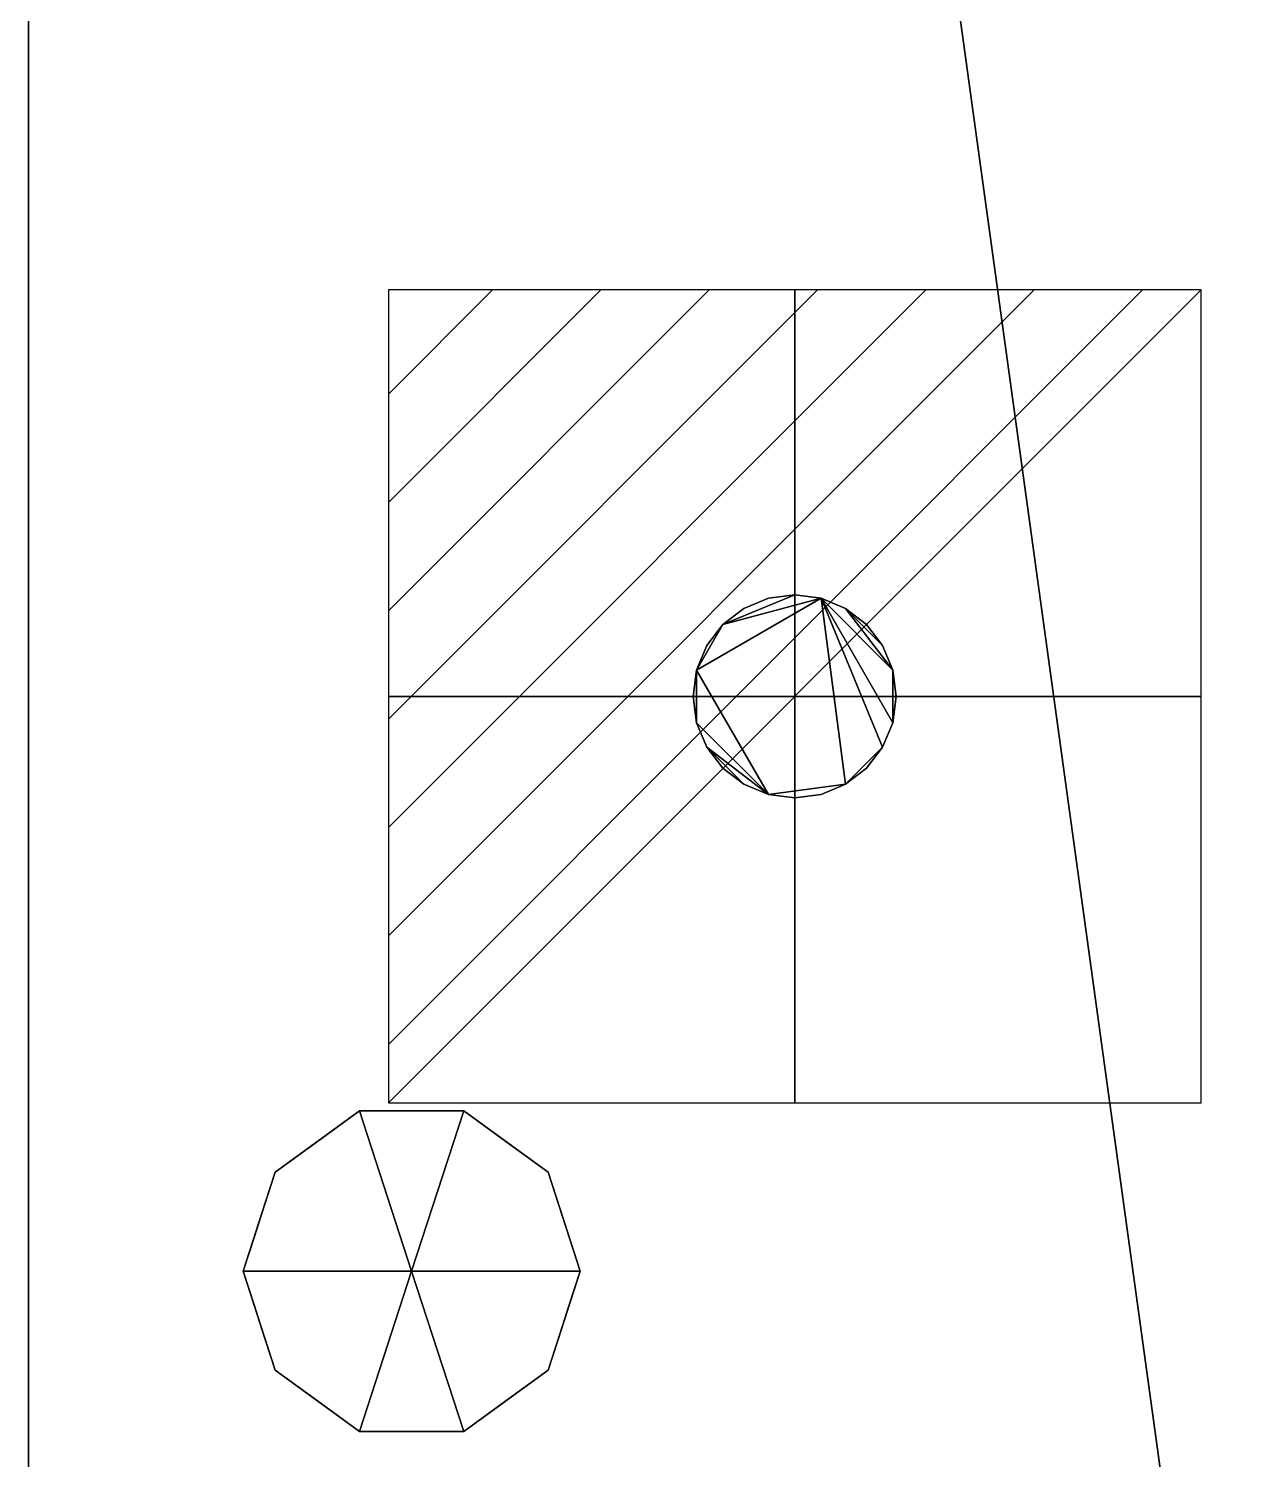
# Model space of a CAD drawing. Extents: x -1 to 891, y -1906 to 1.
# Drawn here: x 0 to 160, y -1069.6 to -882.9 of the extents above; entities that cross this region are included whole.
import ezdxf

# ---------------------------------------------------------------- set-up
doc = ezdxf.new("R2010")
doc.units = 0
for name, color, linetype in [('IQ_200_2D', 1, 'Continuous'), ('IQ_200_3D', 1, 'Continuous'), ('IQ_CON_ELECTRICITY_INT', 7, 'Continuous')]:
    doc.layers.add(name, color=color, linetype=linetype)

# ---------------------------------------------------------------- blocks, each defined once
blk = doc.blocks.new('*X5')
at = {"color": 0}
for p, q in [((286.774344, 2204.447934), (296.618251, 2214.291842)), ((286.774344, 2205.862148), (295.204037, 2214.291842)), ((286.774344, 2207.276361), (293.789824, 2214.291842)), ((286.774344, 2208.690575), (292.37561, 2214.291842)), ((286.774344, 2210.104788), (290.961397, 2214.291842)), ((286.774344, 2211.519002), (289.547183, 2214.291842)), ((286.774344, 2212.933216), (288.13297, 2214.291842))]:
    blk.add_line(p, q, dxfattribs=at)
blk = doc.blocks.new('ELECTRICITY')
for p, q in [((2.1213, 2.1213), (-2.1213, 2.1213)), ((-2.1213, 2.1213), (-2.1213, -2.1213)), ((-2.1213, -2.1213), (2.1213, 2.1213)), ((2.1213, -2.1213), (2.1213, 2.1213)), ((-2.1213, -2.1213), (2.1213, -2.1213))]:
    blk.add_line(p, q)
at = {"extrusion": (-1, 0, 0)}
for p, q in [((0, -2.1213, 2.1213), (0, 2.1213, 2.1213)), ((0, 2.1213, -2.1213), (0, -2.1213, -2.1213)), ((0, 2.1213, 2.1213), (0, 2.1213, -2.1213)), ((0, 2.1213, -2.1213), (0, -2.1213, 2.1213)), ((0, -2.1213, -2.1213), (0, -2.1213, 2.1213))]:
    blk.add_line(p, q, dxfattribs=at)
at = {"extrusion": (0, -1, 0)}
for p, q in [((2.1213, 0, 2.1213), (-2.1213, 0, 2.1213)), ((-2.1213, 0, -2.1213), (2.1213, 0, -2.1213)), ((-2.1213, 0, 2.1213), (-2.1213, 0, -2.1213)), ((-2.1213, 0, -2.1213), (2.1213, 0, 2.1213)), ((2.1213, 0, -2.1213), (2.1213, 0, 2.1213))]:
    blk.add_line(p, q, dxfattribs=at)
at = {"xscale": 0.4000000000000909, "yscale": 0.4000000000000909, "zscale": 0.4000000000000909}
blk.add_blockref('*X5', (-116.8311, -883.5954), dxfattribs=at)
at = {"extrusion": (-1, 0, 0), "xscale": 0.3999999999999773, "yscale": 0.3999999999999773, "zscale": 0.3999999999999773}
blk.add_blockref('*X5', (-116.8311, -883.5954), dxfattribs=at)
at = {"extrusion": (0, -1, 0), "xscale": 0.4000000000000909, "yscale": 0.4000000000000909, "zscale": 0.4000000000000909}
blk.add_blockref('*X5', (-116.8311, -883.5954), dxfattribs=at)

msp = doc.modelspace()

# ---------------------------------------------------------------- linework, layer by layer
at = {"layer": 'IQ_200_2D', "transparency": 33554687}
msp.add_line((0, -1225), (0, 0), dxfattribs=at)

# ---------------------------------------------------------------- block references
at = {"layer": 'IQ_CON_ELECTRICITY_INT', "transparency": 33554687, "xscale": 25, "yscale": 25, "zscale": 25}
msp.add_blockref('ELECTRICITY', (100, -970), dxfattribs=at)

# ---------------------------------------------------------------- meshes
at = {"layer": 'IQ_200_3D', "transparency": 33554687}
mesh = msp.add_polyface(dxfattribs=at)
corners = [(890, 0, 130), (890, -1160, 130), (160, -1160, 130), (160, -1225, 130), (0, -1225, 130), (0, 0, 130)]
mesh.append_faces([[corners[k] for k in face] for face in [(0, 1, 2, 5)]], dxfattribs={"vtx2": -1})
mesh.append_faces([[corners[k] for k in face] for face in [(2, 3, 4, 5)]], dxfattribs={"vtx3": -1})
mesh = msp.add_polyface(dxfattribs=at)
corners = [(890, 0, 950), (0, 0, 950), (0, -1225, 950), (160, -1225, 950), (160, -1160, 950), (890, -1160, 950)]
mesh.append_faces([[corners[k] for k in face] for face in [(2, 3, 4, 1)]], dxfattribs={"vtx2": -1})
mesh.append_faces([[corners[k] for k in face] for face in [(4, 5, 0, 1)]], dxfattribs={"vtx3": -1})
mesh = msp.add_polyface(dxfattribs=at)
corners = [(0, -1225, 130), (0, -1225, 950), (0, 0, 950), (0, 0, 130)]
mesh.append_faces([[corners[k] for k in face] for face in [(0, 1, 2, 3)]])
mesh = msp.add_polyface(dxfattribs=at)
corners = [(100, -956.75, 950), (103.43, -957.2, 950), (106.62, -958.53, 950), (109.37, -960.63, 950), (111.47, -963.38, 950), (112.8, -966.57, 950), (113.25, -970, 950), (112.8, -973.43, 950), (111.47, -976.62, 950), (109.37, -979.37, 950), (106.62, -981.47, 950), (103.43, -982.8, 950), (100, -983.25, 950), (96.57, -982.8, 950), (93.37, -981.47, 950), (90.63, -979.37, 950), (88.53, -976.62, 950), (87.2, -973.43, 950), (86.75, -970, 950), (87.2, -966.57, 950), (88.53, -963.38, 950), (90.63, -960.63, 950), (93.37, -958.53, 950), (96.57, -957.2, 950)]
mesh.append_faces([[corners[k] for k in face] for face in [(10, 8, 9), (16, 13, 14, 15), (19, 17, 18)]], dxfattribs={"vtx0": -1})
mesh.append_faces([[corners[k] for k in face] for face in [(2, 5, 1)]], dxfattribs={"vtx0": -1, "vtx1": -1})
mesh.append_faces([[corners[k] for k in face] for face in [(17, 19, 13, 16)]], dxfattribs={"vtx0": -1, "vtx1": -1, "vtx2": -1})
mesh.append_faces([[corners[k] for k in face] for face in [(19, 1, 10, 13)]], dxfattribs={"vtx0": -1, "vtx1": -1, "vtx2": -1, "vtx3": -1})
mesh.append_faces([[corners[k] for k in face] for face in [(21, 0, 1)]], dxfattribs={"vtx0": -1, "vtx2": -1})
mesh.append_faces([[corners[k] for k in face] for face in [(1, 7, 8, 10)]], dxfattribs={"vtx0": -1, "vtx2": -1, "vtx3": -1})
mesh.append_faces([[corners[k] for k in face] for face in [(4, 5, 2, 3)]], dxfattribs={"vtx1": -1})
mesh.append_faces([[corners[k] for k in face] for face in [(22, 23, 0, 21)]], dxfattribs={"vtx2": -1})
mesh.append_faces([[corners[k] for k in face] for face in [(5, 6, 7, 1), (19, 20, 21, 1)]], dxfattribs={"vtx2": -1, "vtx3": -1})
mesh.append_faces([[corners[k] for k in face] for face in [(10, 11, 12, 13)]], dxfattribs={"vtx3": -1})
mesh = msp.add_polyface(dxfattribs=at)
corners = [(100, -956.75, 955), (96.57, -957.2, 955), (93.37, -958.53, 955), (90.63, -960.63, 955), (88.53, -963.38, 955), (87.2, -966.57, 955), (86.75, -970, 955), (87.2, -973.43, 955), (88.53, -976.62, 955), (90.63, -979.37, 955), (93.37, -981.47, 955), (96.57, -982.8, 955), (100, -983.25, 955), (103.43, -982.8, 955), (106.62, -981.47, 955), (109.37, -979.37, 955), (111.47, -976.62, 955), (112.8, -973.43, 955), (113.25, -970, 955), (112.8, -966.57, 955), (111.47, -963.38, 955), (109.37, -960.63, 955), (106.62, -958.53, 955), (103.43, -957.2, 955)]
mesh.append_faces([[corners[k] for k in face] for face in [(10, 8, 9), (5, 3, 4), (22, 20, 21)]], dxfattribs={"vtx0": -1})
mesh.append_faces([[corners[k] for k in face] for face in [(16, 23, 14, 15)]], dxfattribs={"vtx0": -1, "vtx1": -1})
mesh.append_faces([[corners[k] for k in face] for face in [(5, 11, 14, 23)]], dxfattribs={"vtx0": -1, "vtx1": -1, "vtx2": -1, "vtx3": -1})
mesh.append_faces([[corners[k] for k in face] for face in [(11, 7, 8, 10)]], dxfattribs={"vtx0": -1, "vtx2": -1})
mesh.append_faces([[corners[k] for k in face] for face in [(23, 16, 17, 19)]], dxfattribs={"vtx0": -1, "vtx2": -1, "vtx3": -1})
mesh.append_faces([[corners[k] for k in face] for face in [(23, 0, 3, 5)]], dxfattribs={"vtx1": -1, "vtx2": -1, "vtx3": -1})
mesh.append_faces([[corners[k] for k in face] for face in [(22, 23, 19, 20)]], dxfattribs={"vtx1": -1, "vtx3": -1})
mesh.append_faces([[corners[k] for k in face] for face in [(12, 13, 14, 11), (17, 18, 19)]], dxfattribs={"vtx2": -1})
mesh.append_faces([[corners[k] for k in face] for face in [(5, 6, 7, 11)]], dxfattribs={"vtx2": -1, "vtx3": -1})
mesh.append_faces([[corners[k] for k in face] for face in [(0, 1, 2, 3)]], dxfattribs={"vtx3": -1})
mesh = msp.add_polyface(dxfattribs=at)
corners = [(100, -956.75, 950), (96.57, -957.2, 950), (93.37, -958.53, 950), (90.63, -960.63, 950), (88.53, -963.38, 950), (87.2, -966.57, 950), (86.75, -970, 950), (87.2, -973.43, 950), (88.53, -976.62, 950), (90.63, -979.37, 950), (93.37, -981.47, 950), (96.57, -982.8, 950), (100, -983.25, 950), (100, -983.25, 955), (96.57, -982.8, 955), (93.37, -981.47, 955), (90.63, -979.37, 955), (88.53, -976.62, 955), (87.2, -973.43, 955), (86.75, -970, 955), (87.2, -966.57, 955), (88.53, -963.38, 955), (90.63, -960.63, 955), (93.37, -958.53, 955), (96.57, -957.2, 955), (100, -956.75, 955)]
mesh.append_faces([[corners[k] for k in face] for face in [(13, 14, 11, 12), (0, 1, 24, 25)]], dxfattribs={"vtx1": -1})
mesh.append_faces([[corners[k] for k in face] for face in [(14, 15, 10, 11), (16, 17, 8, 9), (15, 16, 9, 10), (17, 18, 7, 8), (6, 7, 18, 19), (19, 20, 5, 6), (20, 21, 4, 5), (22, 23, 2, 3), (21, 22, 3, 4), (23, 24, 1, 2)]], dxfattribs={"vtx1": -1, "vtx3": -1})
mesh = msp.add_polyface(dxfattribs=at)
corners = [(100, -983.25, 950), (103.43, -982.8, 950), (106.62, -981.47, 950), (109.37, -979.37, 950), (111.47, -976.62, 950), (112.8, -973.43, 950), (113.25, -970, 950), (112.8, -966.57, 950), (111.47, -963.38, 950), (109.37, -960.63, 950), (106.62, -958.53, 950), (103.43, -957.2, 950), (100, -956.75, 950), (100, -956.75, 955), (103.43, -957.2, 955), (106.62, -958.53, 955), (109.37, -960.63, 955), (111.47, -963.38, 955), (112.8, -966.57, 955), (113.25, -970, 955), (112.8, -973.43, 955), (111.47, -976.62, 955), (109.37, -979.37, 955), (106.62, -981.47, 955), (103.43, -982.8, 955), (100, -983.25, 955)]
mesh.append_faces([[corners[k] for k in face] for face in [(13, 14, 11, 12), (0, 1, 24, 25)]], dxfattribs={"vtx1": -1})
mesh.append_faces([[corners[k] for k in face] for face in [(14, 15, 10, 11), (16, 17, 8, 9), (15, 16, 9, 10), (17, 18, 7, 8), (6, 7, 18, 19), (19, 20, 5, 6), (20, 21, 4, 5), (22, 23, 2, 3), (21, 22, 3, 4), (23, 24, 1, 2)]], dxfattribs={"vtx1": -1, "vtx3": -1})
mesh = msp.add_polyface(dxfattribs=at)
corners = [(50, -1045, 130), (72, -1045, 130), (67.8, -1032.07, 130), (56.8, -1024.08, 130), (43.2, -1024.08, 130), (32.2, -1032.07, 130), (28, -1045, 130)]
mesh.append_faces([[corners[k] for k in face] for face in [(0, 4, 5, 6)]], dxfattribs={"vtx0": -1})
mesh.append_faces([[corners[k] for k in face] for face in [(0, 3, 4)]], dxfattribs={"vtx0": -1, "vtx2": -1})
mesh.append_faces([[corners[k] for k in face] for face in [(0, 1, 2, 3)]], dxfattribs={"vtx3": -1})
mesh = msp.add_polyface(dxfattribs=at)
corners = [(28, -1045, 130), (32.2, -1032.07, 130), (43.2, -1024.08, 130), (56.8, -1024.08, 130), (67.8, -1032.07, 130), (72, -1045, 130), (72, -1045, 0), (67.8, -1032.07, 0), (56.8, -1024.08, 0), (43.2, -1024.08, 0), (32.2, -1032.07, 0), (28, -1045, 0), (62.3, -1028.07, 130), (62.3, -1028.07, 0), (69.9, -1038.53, 0), (69.9, -1038.53, 130), (50, -1024.08, 130), (50, -1024.08, 0), (37.7, -1028.07, 0), (37.7, -1028.07, 130), (30.94, -1035.95, 0), (30.1, -1038.53, 130), (29.47, -1040.47, 0)]
mesh.append_faces([[corners[k] for k in face] for face in [(14, 15, 5, 6)]], dxfattribs={"vtx0": -1})
mesh.append_faces([[corners[k] for k in face] for face in [(21, 22, 0), (20, 1, 10), (1, 20, 21)]], dxfattribs={"vtx0": -1, "vtx1": -1})
mesh.append_faces([[corners[k] for k in face] for face in [(21, 20, 22)]], dxfattribs={"vtx0": -1, "vtx2": -1})
mesh.append_faces([[corners[k] for k in face] for face in [(14, 7, 4, 15), (13, 8, 3, 12), (7, 13, 12, 4), (16, 3, 8, 17), (17, 9, 2, 16), (19, 2, 9, 18), (1, 19, 18, 10)]], dxfattribs={"vtx1": -1, "vtx3": -1})
mesh.append_faces([[corners[k] for k in face] for face in [(22, 11, 0)]], dxfattribs={"vtx2": -1})
mesh = msp.add_polyface(dxfattribs=at)
corners = [(28, -1045, 0), (32.2, -1032.07, 0), (43.2, -1024.08, 0), (56.8, -1024.08, 0), (67.8, -1032.07, 0), (72, -1045, 0), (50, -1045, 0)]
mesh.append_faces([[corners[k] for k in face] for face in [(1, 2, 6, 0)]], dxfattribs={"vtx1": -1})
mesh.append_faces([[corners[k] for k in face] for face in [(2, 3, 6)]], dxfattribs={"vtx1": -1, "vtx2": -1})
mesh.append_faces([[corners[k] for k in face] for face in [(4, 5, 6, 3)]], dxfattribs={"vtx2": -1})
mesh = msp.add_polyface(dxfattribs=at)
corners = [(50, -1045, 130), (28, -1045, 130), (32.2, -1057.93, 130), (43.2, -1065.92, 130), (56.8, -1065.92, 130), (67.8, -1057.93, 130), (72, -1045, 130)]
mesh.append_faces([[corners[k] for k in face] for face in [(0, 4, 5, 6)]], dxfattribs={"vtx0": -1})
mesh.append_faces([[corners[k] for k in face] for face in [(4, 0, 3)]], dxfattribs={"vtx0": -1, "vtx1": -1})
mesh.append_faces([[corners[k] for k in face] for face in [(0, 1, 2, 3)]], dxfattribs={"vtx3": -1})
mesh = msp.add_polyface(dxfattribs=at)
corners = [(72, -1045, 130), (67.8, -1057.93, 130), (56.8, -1065.92, 130), (43.2, -1065.92, 130), (32.2, -1057.93, 130), (28, -1045, 130), (28, -1045, 0), (32.2, -1057.93, 0), (43.2, -1065.92, 0), (56.8, -1065.92, 0), (67.8, -1057.93, 0), (72, -1045, 0), (30.94, -1054.05, 130), (30.1, -1051.47, 0), (37.7, -1061.93, 0), (37.7, -1061.93, 130), (50, -1065.92, 130), (50, -1065.92, 0), (62.3, -1061.93, 0), (62.3, -1061.93, 130), (69.06, -1054.05, 0), (69.9, -1051.47, 130), (29.47, -1049.53, 130), (70.53, -1049.53, 0)]
mesh.append_faces([[corners[k] for k in face] for face in [(7, 12, 13), (21, 23, 0), (1, 20, 21), (20, 1, 10)]], dxfattribs={"vtx0": -1, "vtx1": -1})
mesh.append_faces([[corners[k] for k in face] for face in [(13, 12, 22), (7, 4, 12), (21, 20, 23)]], dxfattribs={"vtx0": -1, "vtx2": -1})
mesh.append_faces([[corners[k] for k in face] for face in [(6, 13, 22)]], dxfattribs={"vtx1": -1, "vtx2": -1})
mesh.append_faces([[corners[k] for k in face] for face in [(15, 4, 7, 14), (3, 15, 14, 8), (17, 9, 2, 16), (19, 2, 9, 18), (18, 10, 1, 19), (16, 3, 8, 17)]], dxfattribs={"vtx1": -1, "vtx3": -1})
mesh.append_faces([[corners[k] for k in face] for face in [(22, 5, 6), (23, 11, 0)]], dxfattribs={"vtx2": -1})
mesh = msp.add_polyface(dxfattribs=at)
corners = [(72, -1045, 0), (67.8, -1057.93, 0), (56.8, -1065.92, 0), (43.2, -1065.92, 0), (32.2, -1057.93, 0), (28, -1045, 0), (50, -1045, 0)]
mesh.append_faces([[corners[k] for k in face] for face in [(3, 6, 2)]], dxfattribs={"vtx0": -1, "vtx1": -1})
mesh.append_faces([[corners[k] for k in face] for face in [(1, 2, 6, 0)]], dxfattribs={"vtx1": -1})
mesh.append_faces([[corners[k] for k in face] for face in [(4, 5, 6, 3)]], dxfattribs={"vtx2": -1})

doc.saveas('drawing.dxf')
